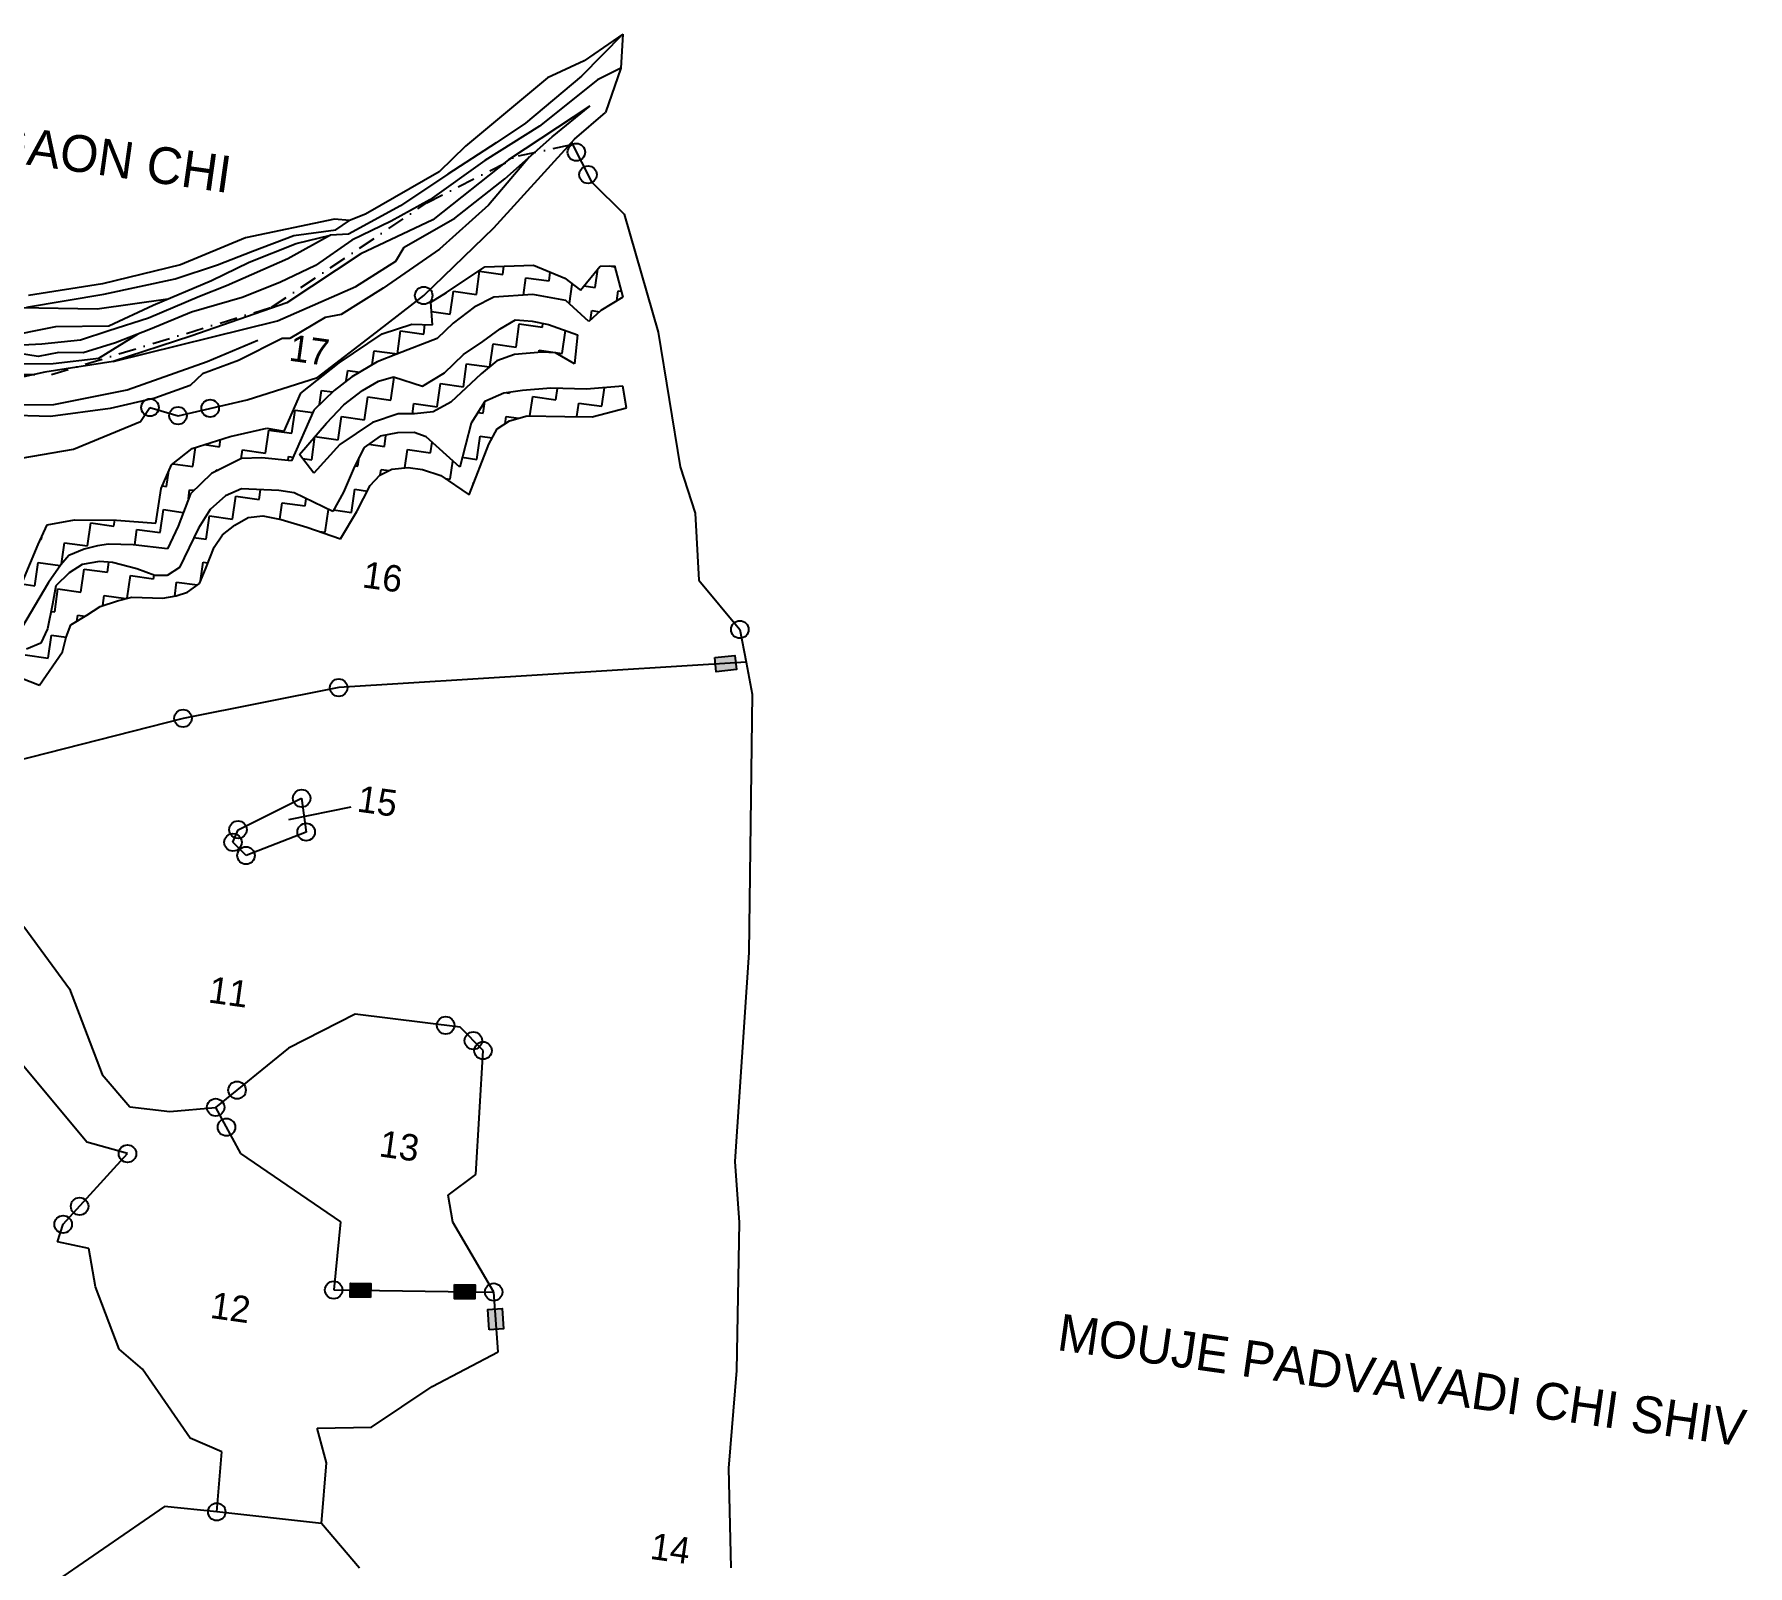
# Model space of a CAD drawing. Header units: metres. Extents: x 312279 to 315010, y 1911196 to 1914768.
# Drawn here: x 313641 to 314881, y 1913615 to 1914722 of the extents above; entities that cross this region are included whole.
import ezdxf

# ---------------------------------------------------------------- set-up
doc = ezdxf.new("R2010")
doc.units = ezdxf.units.M
doc.linetypes.add('DASHDOT', pattern=[25.4, 12.7, -6.35, 0, -6.35])
for name, color, linetype in [('LINE_WATER', 4, 'Continuous'), ('OFF', 1, 'Continuous'), ('POLY_HATCH', 12, 'Continuous'), ('POLY_PARCEL', 6, 'Continuous'), ('POLY_WATER', 4, 'Continuous'), ('TEXT_MAPOUT', 7, 'Continuous'), ('TEXT_PARCEL', 7, 'Continuous'), ('V_BOUND_LINE', 7, 'Continuous'), ('V_BOUND_STREAM_LINE', 7, 'DASHDOT')]:
    doc.layers.add(name, color=color, linetype=linetype)
doc.styles.add('TEXT_MAP', font='')
doc.styles.get('TEXT_MAP').set_extended_font_data('Kruti Dev 050')
doc.dimstyles.get("Standard").update_dxf_attribs({"dimtxt": 0.18, "dimasz": 0.18, "dimexe": 0.18, "dimexo": 0.0625, "dimgap": 0.09, "dimtad": 0, "dimtih": 1, "dimtoh": 1, "dimdec": 4, "dimzin": 0, "dimdsep": 46, "dimtxsty": 'Standard', "dimcen": 0.09, "dimadec": 0, "dimazin": 0, "dimtfac": 1, "dimtdec": 4, "dimtofl": 0, "dimtmove": 0, "dimatfit": 3, "dimfxl": 1, "dimtolj": 1, "dimtzin": 0, "dimarcsym": 0})

msp = doc.modelspace()

# ---------------------------------------------------------------- hatches: boundary and pattern name
for points in [[(314149.1, 1914262.9), (314148.1, 1914273), (314133.4, 1914271.5), (314134.4, 1914261.3)], [(313870, 1913819.2), (313869.8, 1913809), (313884.6, 1913808.8), (313884.8, 1913819)], [(313960, 1913807.8), (313960.1, 1913818.1), (313945.3, 1913818.3), (313945.2, 1913808)], [(313979.6, 1913801), (313969.4, 1913800.3), (313970.4, 1913785.5), (313980.6, 1913786.2)]]:
    msp.add_hatch(color=256).paths.add_polyline_path(points)

# ---------------------------------------------------------------- linework, layer by layer
for points in [[(314133.4, 1914271.5), (314148.1, 1914273), (314149.1, 1914262.9), (314134.4, 1914261.3)], [(313884.6, 1913808.8), (313869.8, 1913809), (313870, 1913819.2), (313884.8, 1913819)], [(313945.3, 1913818.3), (313960.1, 1913818.1), (313960, 1913807.8), (313945.2, 1913808)], [(313970.4, 1913785.5), (313969.4, 1913800.3), (313979.6, 1913801), (313980.6, 1913786.2)]]:
    msp.add_lwpolyline(points, close=True)
for centre in [(314033.4, 1914636.9), (314041.8, 1914620.7), (313923, 1914533.3), (313725, 1914452.3), (313745.3, 1914446.4), (313768.5, 1914451.7), (314151.6, 1914291.8), (313861.5, 1914249.8), (313748.9, 1914227.6), (313834.7, 1914169.8), (313788.7, 1914147.1), (313838, 1914145.4), (313785, 1914138), (313794.5, 1914128.4), (313938.8, 1914005.6), (313958.9, 1913994.6), (313965.9, 1913987.4), (313788, 1913958.8), (313772.5, 1913946.3), (313780.3, 1913932), (313708.7, 1913912.9), (313674.1, 1913874.8), (313662.2, 1913861.8), (313857.9, 1913814.3), (313973.6, 1913812.8), (313773.3, 1913653.9)]:
    msp.add_circle(centre, 6.33)
at = {"layer": 'LINE_WATER'}
for p, q in [((314066.9, 1914722.2), (314037, 1914691.9)), ((314065.6, 1914697.7), (314048.6, 1914689.3)), ((314037, 1914691.9), (313996.5, 1914657.8)), ((314048.6, 1914689.3), (314006.6, 1914655.8)), ((314043.1, 1914670.2), (313984.2, 1914631.4)), ((314015.8, 1914648), (314043.1, 1914670.2)), ((313996.5, 1914657.8), (313975.3, 1914643.6)), ((314006.6, 1914655.8), (313967.2, 1914630.8)), ((313981.6, 1914617.6), (314015.8, 1914648)), ((313975.3, 1914643.6), (313940.4, 1914620.9)), ((313999.5, 1914633.5), (313969.9, 1914598.6)), ((313940.4, 1914620.9), (313906.3, 1914598.1)), ((313967.2, 1914630.8), (313927.3, 1914602.5)), ((313984.2, 1914631.4), (313929.6, 1914588.1)), ((313945.5, 1914589.1), (313981.6, 1914617.6)), ((313906.3, 1914598.1), (313868.5, 1914577.6)), ((313927.3, 1914602.5), (313899.4, 1914587)), ((313969.9, 1914598.6), (313934.5, 1914566.9)), ((313859.5, 1914580.8), (313869.2, 1914587.6)), ((313899.4, 1914587), (313871.1, 1914573.2)), ((313929.6, 1914588.1), (313877.6, 1914563.4)), ((313908.9, 1914568.2), (313945.5, 1914589.1)), ((313796.8, 1914557.4), (313830.7, 1914570.8)), ((313799.1, 1914565.3), (313829, 1914576.7)), ((313855.6, 1914576.8), (313824.6, 1914559.8)), ((313829, 1914576.7), (313859.5, 1914580.8)), ((313830.7, 1914570.8), (313855.6, 1914576.8)), ((313871.1, 1914573.2), (313844.6, 1914555)), ((313868.5, 1914577.6), (313855.6, 1914576.8)), ((313773.9, 1914555.5), (313799.1, 1914565.3)), ((313824.6, 1914559.8), (313780.3, 1914540.3)), ((313877.6, 1914563.4), (313824.1, 1914527.9)), ((313934.5, 1914566.9), (313893.7, 1914538.7)), ((313902.9, 1914558.1), (313908.9, 1914568.2)), ((313743.2, 1914545.4), (313773.9, 1914555.5)), ((313769.4, 1914544.1), (313796.8, 1914557.4)), ((313844.6, 1914555), (313819, 1914542.6)), ((313874, 1914539.9), (313902.9, 1914558.1)), ((313635.7, 1914524.9), (313691.6, 1914534.2)), ((313691.6, 1914534.2), (313743.2, 1914545.4)), ((313727.3, 1914526.2), (313769.4, 1914544.1)), ((313780.3, 1914540.3), (313760.7, 1914532.5)), ((313819, 1914542.6), (313791.7, 1914531.8)), ((313817.2, 1914514.9), (313874, 1914539.9)), ((313893.7, 1914538.7), (313863.3, 1914519.5)), ((313686.7, 1914523.4), (313630.7, 1914524.4)), ((313737.8, 1914530.7), (313686.7, 1914523.4)), ((313695.3, 1914511.3), (313727.3, 1914526.2)), ((313760.7, 1914532.5), (313723.9, 1914517)), ((313755, 1914521.3), (313725.3, 1914508.9)), ((313824.1, 1914527.9), (313754.5, 1914504)), ((313791.7, 1914531.8), (313755, 1914521.3)), ((313617.3, 1914503), (313656.8, 1914510.9)), ((313656.8, 1914510.9), (313695.3, 1914511.3)), ((313723.9, 1914517), (313695.2, 1914507.7)), ((313698.3, 1914485.6), (313817.2, 1914514.9)), ((313725.3, 1914508.9), (313700, 1914499.1)), ((313851.8, 1914517.5), (313826.1, 1914502.3)), ((313863.3, 1914519.5), (313851.8, 1914517.5)), ((313646.8, 1914498.1), (313605.2, 1914495.9)), ((313674.8, 1914500.9), (313646.8, 1914498.1)), ((313695.2, 1914507.7), (313674.8, 1914500.9)), ((313700, 1914499.1), (313676.7, 1914491.8)), ((313688.1, 1914488.1), (313716.5, 1914505.5)), ((313754.5, 1914504), (313698.3, 1914485.6)), ((313766.3, 1914485.6), (313803.1, 1914500.9)), ((313820.6, 1914502.3), (313789.1, 1914486.4)), ((313826.1, 1914502.3), (313820.6, 1914502.3)), ((313619.2, 1914484), (313655.1, 1914484.1)), ((313644.1, 1914489.1), (313629.1, 1914491.7)), ((313659.2, 1914492.2), (313644.1, 1914489.1)), ((313698.3, 1914485.6), (313649, 1914477.9)), ((313655.1, 1914484.1), (313688.1, 1914488.1)), ((313676.7, 1914491.8), (313659.2, 1914492.2)), ((313708.5, 1914465.1), (313766.3, 1914485.6)), ((313789.1, 1914486.4), (313762.9, 1914476.6)), ((313649, 1914477.9), (313609.4, 1914469.1)), ((313762.9, 1914476.6), (313754, 1914468.3)), ((313655.5, 1914454.6), (313708.5, 1914465.1)), ((313728.5, 1914459.1), (313696.3, 1914451.5)), ((313754, 1914468.3), (313728.5, 1914459.1)), ((313565.9, 1914453.7), (313655.5, 1914454.6)), ((313653, 1914445.7), (313620.1, 1914446.7)), ((313696.3, 1914451.5), (313653, 1914445.7))]:
    msp.add_line(p, q, dxfattribs=at)
at = {"layer": 'OFF'}
for p, q in [((314066.9, 1914722.2), (314065.6, 1914697.7)), ((314065.6, 1914697.7), (314054.5, 1914665.7))]:
    msp.add_line(p, q, dxfattribs=at)
at = {"layer": 'POLY_HATCH'}
for p, q in [((313939.4, 1914535.5), (313967.1, 1914554.1)), ((313967.1, 1914554.1), (314002.4, 1914555.2)), ((314002.4, 1914555.2), (314025.1, 1914545.9)), ((314025.1, 1914545.9), (314036.3, 1914537.2)), ((314036.3, 1914537.2), (314050.6, 1914554.4)), ((314050.6, 1914554.4), (314061, 1914554.8)), ((314061, 1914554.8), (314067, 1914532.1)), ((313928.1, 1914528.4), (313939.4, 1914535.5)), ((314001.9, 1914534.1), (313973.7, 1914532.1)), ((314025.8, 1914529.7), (314001.9, 1914534.1)), ((313929.3, 1914512.2), (313928.1, 1914528.4)), ((313959.5, 1914524.8), (313944.2, 1914513.3)), ((313973.7, 1914532.1), (313959.5, 1914524.8)), ((314042.3, 1914514.5), (314025.8, 1914529.7)), ((314051.1, 1914522.4), (314042.3, 1914514.5)), ((314067, 1914532.1), (314051.1, 1914522.4)), ((313893, 1914505.7), (313914.3, 1914512.5)), ((313914.3, 1914512.5), (313929.3, 1914512.2)), ((313944.2, 1914513.3), (313932.8, 1914502.3)), ((313965.7, 1914500.1), (313978.3, 1914509.3)), ((313978.3, 1914509.3), (313989.3, 1914515.7)), ((313989.3, 1914515.7), (314001.4, 1914514.8)), ((314001.4, 1914514.8), (314013.3, 1914512.3)), ((314013.3, 1914512.3), (314034.1, 1914504.8)), ((313861.8, 1914484.5), (313893, 1914505.7)), ((313932.8, 1914502.3), (313903.9, 1914491.1)), ((313951.7, 1914490.7), (313965.7, 1914500.1)), ((314034.1, 1914504.8), (314032, 1914484)), ((313834.1, 1914462.8), (313861.8, 1914484.5)), ((313889.4, 1914485.4), (313870.9, 1914474.4)), ((313903.9, 1914491.1), (313889.4, 1914485.4)), ((313938.1, 1914477.5), (313951.7, 1914490.7)), ((313975.9, 1914486.1), (313964.5, 1914476.7)), ((313988.7, 1914490.6), (313975.9, 1914486.1)), ((314008.4, 1914492.4), (313988.7, 1914490.6)), ((314018.4, 1914491.8), (314008.4, 1914492.4)), ((314032, 1914484), (314018.4, 1914491.8)), ((313870.9, 1914474.4), (313858.1, 1914464.7)), ((313890.2, 1914471.4), (313901.2, 1914474.5)), ((313901.2, 1914474.5), (313922.1, 1914467.7)), ((313922.1, 1914467.7), (313938.1, 1914477.5)), ((313964.5, 1914476.7), (313942.7, 1914456.2)), ((313822.1, 1914435.3), (313834.1, 1914462.8)), ((313858.1, 1914464.7), (313843.5, 1914450.4)), ((313865.1, 1914454.3), (313878.7, 1914464.6)), ((313878.7, 1914464.6), (313890.2, 1914471.4)), ((313981, 1914462.6), (313967.1, 1914456.6)), ((313994.3, 1914464.5), (313981, 1914462.6)), ((314014.8, 1914466.3), (313994.3, 1914464.5)), ((314040.8, 1914465.5), (314014.8, 1914466.3)), ((314067.1, 1914467.7), (314040.8, 1914465.5)), ((314069.7, 1914452.2), (314067.1, 1914467.7)), ((313843.5, 1914450.4), (313827.4, 1914413.8)), ((313852.7, 1914440.9), (313865.1, 1914454.3)), ((313904.4, 1914447.7), (313885.9, 1914441.5)), ((313916.2, 1914447.8), (313904.4, 1914447.7)), ((313929.9, 1914449.2), (313916.2, 1914447.8)), ((313942.7, 1914456.2), (313929.9, 1914449.2)), ((313967.1, 1914456.6), (313957.4, 1914441.1)), ((314044.8, 1914445.6), (314069.7, 1914452.2)), ((313783, 1914431.3), (313809.4, 1914437.3)), ((313809.4, 1914437.3), (313822.1, 1914435.3)), ((313833.1, 1914418.4), (313852.7, 1914440.9)), ((313885.9, 1914441.5), (313862.2, 1914425.5)), ((313916, 1914434.3), (313904.1, 1914433.9)), ((313924.8, 1914431), (313916, 1914434.3)), ((313957.4, 1914441.1), (313949, 1914409.1)), ((313970, 1914425.8), (313976.2, 1914436.8)), ((313976.2, 1914436.8), (313985, 1914442.7)), ((313985, 1914442.7), (313997.7, 1914446.3)), ((313997.7, 1914446.3), (314025, 1914445.9)), ((314025, 1914445.9), (314044.8, 1914445.6)), ((313740.5, 1914410.9), (313755.6, 1914422.7)), ((313755.6, 1914422.7), (313783, 1914431.3)), ((313862.2, 1914425.5), (313843.4, 1914404.8)), ((313879.9, 1914423.4), (313873, 1914409.7)), ((313891.6, 1914431.5), (313879.9, 1914423.4)), ((313904.1, 1914433.9), (313891.6, 1914431.5)), ((313949, 1914409.1), (313924.8, 1914431)), ((313955.8, 1914389.3), (313970, 1914425.8)), ((313733.1, 1914393.7), (313740.5, 1914410.9)), ((313791.1, 1914415.4), (313769.4, 1914404.7)), ((313806, 1914416), (313791.1, 1914415.4)), ((313827.4, 1914413.8), (313806, 1914416)), ((313843.4, 1914404.8), (313833.1, 1914418.4)), ((313873, 1914409.7), (313864.9, 1914391.1)), ((313769.4, 1914404.7), (313754.2, 1914389.9)), ((313884.3, 1914396), (313891.3, 1914403.4)), ((313891.3, 1914403.4), (313899.8, 1914407.7)), ((313899.8, 1914407.7), (313911.8, 1914409)), ((313911.8, 1914409), (313922.1, 1914407.5)), ((313922.1, 1914407.5), (313935.4, 1914403.1)), ((313935.4, 1914403.1), (313955.8, 1914389.3)), ((313729.3, 1914368.7), (313733.1, 1914393.7)), ((313754.2, 1914389.9), (313745.4, 1914366.6)), ((313779.7, 1914388.4), (313768.6, 1914378.6)), ((313791.3, 1914393.5), (313779.7, 1914388.4)), ((313818.1, 1914392.3), (313791.3, 1914393.5)), ((313829.2, 1914390.7), (313818.1, 1914392.3)), ((313857.2, 1914377.1), (313829.2, 1914390.7)), ((313864.9, 1914391.1), (313857.2, 1914377.1)), ((313874.5, 1914377.2), (313884.3, 1914396)), ((313768.6, 1914378.6), (313760, 1914365.1)), ((313786.4, 1914367.3), (313796, 1914372.7)), ((313796, 1914372.7), (313806.7, 1914374.1)), ((313806.7, 1914374.1), (313819.8, 1914371.4)), ((313862.9, 1914357.4), (313874.5, 1914377.2)), ((313644.2, 1914353.2), (313650.7, 1914367.4)), ((313650.7, 1914367.4), (313670.5, 1914371.2)), ((313670.5, 1914371.2), (313700.8, 1914370.9)), ((313700.8, 1914370.9), (313729.3, 1914368.7)), ((313745.4, 1914366.6), (313737.6, 1914350.2)), ((313760, 1914365.1), (313746.3, 1914336.7)), ((313771.5, 1914351.3), (313777.4, 1914360.2)), ((313777.4, 1914360.2), (313786.4, 1914367.3)), ((313819.8, 1914371.4), (313838.4, 1914365.9)), ((313838.4, 1914365.9), (313862.9, 1914357.4)), ((313626.3, 1914310.7), (313644.2, 1914353.2)), ((313677.4, 1914349.9), (313666.4, 1914345.4)), ((313687, 1914352.4), (313677.4, 1914349.9)), ((313694.9, 1914353.5), (313687, 1914352.4)), ((313712.9, 1914353.1), (313694.9, 1914353.5)), ((313737.6, 1914350.2), (313712.9, 1914353.1)), ((313765.1, 1914335.4), (313771.5, 1914351.3)), ((313660.5, 1914338.6), (313651.6, 1914325.7)), ((313666.4, 1914345.4), (313660.5, 1914338.6)), ((313675.9, 1914338.7), (313666.6, 1914332.8)), ((313688.4, 1914341.1), (313675.9, 1914338.7)), ((313698, 1914340.2), (313688.4, 1914341.1)), ((313715.4, 1914335.6), (313698, 1914340.2)), ((313728.6, 1914330.8), (313715.4, 1914335.6)), ((313746.3, 1914336.7), (313737.5, 1914330.8)), ((313760.7, 1914325.1), (313765.1, 1914335.4)), ((313651.6, 1914325.7), (313632.2, 1914292.8)), ((313656.9, 1914323.3), (313654.6, 1914310.1)), ((313666.6, 1914332.8), (313656.9, 1914323.3)), ((313737.5, 1914330.8), (313728.6, 1914330.8)), ((313752.2, 1914318.7), (313760.7, 1914325.1)), ((313689, 1914308.5), (313701.4, 1914312.6)), ((313701.4, 1914312.6), (313711.8, 1914315.3)), ((313711.8, 1914315.3), (313734.4, 1914314.5)), ((313734.4, 1914314.5), (313743.9, 1914316.1)), ((313743.9, 1914316.1), (313752.2, 1914318.7)), ((313654.6, 1914310.1), (313650.8, 1914292.2)), ((313667.7, 1914295.1), (313679.3, 1914302.3)), ((313679.3, 1914302.3), (313689, 1914308.5)), ((313650.8, 1914292.2), (313646, 1914281.9)), ((313661.7, 1914275.7), (313664.4, 1914286.3)), ((313664.4, 1914286.3), (313667.7, 1914295.1)), ((313646, 1914281.9), (313635.7, 1914277.5)), ((313645.2, 1914251.5), (313661.7, 1914275.7)), ((313608.1, 1914266), (313645.2, 1914251.5))]:
    msp.add_line(p, q, dxfattribs=at)
at = {"layer": 'POLY_HATCH', "linetype": 'Continuous'}
for p, q in [((313961.1, 1914534.1), (313963.4, 1914550.8)), ((313963.4, 1914550.8), (313980.1, 1914548.5)), ((313980.1, 1914548.5), (313981, 1914554.5)), ((313995.1, 1914533.6), (313996.9, 1914546.1)), ((313996.9, 1914546.1), (314013.6, 1914543.8)), ((314013.6, 1914543.8), (314014.5, 1914550.2)), ((314047, 1914539.1), (314048.8, 1914552.3)), ((314057.2, 1914554.7), (314061.1, 1914554.1)), ((313942, 1914519.8), (313944.4, 1914536.5)), ((313944.4, 1914536.5), (313961.1, 1914534.1)), ((314028.3, 1914527.4), (314030.3, 1914541.4)), ((314030.3, 1914541.4), (314031, 1914541.3)), ((314038.8, 1914540.2), (314047, 1914539.1)), ((314062.7, 1914529.5), (314063.7, 1914536.7)), ((314063.7, 1914536.7), (314065.8, 1914536.4)), ((313928.6, 1914521.7), (313942, 1914519.8)), ((314043.7, 1914515.7), (314044.6, 1914522.4)), ((314044.6, 1914522.4), (314050.2, 1914521.6)), ((313923, 1914505.4), (313923.9, 1914512.3)), ((313989.8, 1914496), (313992.1, 1914512.7)), ((313992.1, 1914512.7), (314008.9, 1914510.4)), ((314008.9, 1914510.4), (314009.2, 1914513.2)), ((313903.9, 1914491.1), (313906.2, 1914507.8)), ((313906.2, 1914507.8), (313923, 1914505.4)), ((313970.8, 1914481.8), (313973.1, 1914498.4)), ((313973.1, 1914498.4), (313989.8, 1914496)), ((314023.2, 1914491.3), (314025.5, 1914507.9)), ((313885.7, 1914483.2), (313887.2, 1914493.4)), ((313887.2, 1914493.4), (313903.9, 1914491.1)), ((313951.7, 1914467.3), (313954, 1914484)), ((313954, 1914484), (313970.6, 1914481.7)), ((314006.3, 1914492.2), (314006.5, 1914493.7)), ((314006.5, 1914493.7), (314023.2, 1914491.3)), ((313867, 1914471.5), (313868.1, 1914479.1)), ((313868.1, 1914479.1), (313876.7, 1914477.9)), ((313899.2, 1914457.7), (313901.5, 1914474.3)), ((313847.6, 1914454.4), (313849.1, 1914464.7)), ((313849.1, 1914464.7), (313856.9, 1914463.6)), ((313880.1, 1914443.3), (313882.5, 1914460)), ((313882.5, 1914460), (313899.2, 1914457.7)), ((313932.6, 1914452.9), (313935, 1914469.7)), ((313935, 1914469.7), (313951.7, 1914467.3)), ((313983, 1914462.9), (313985.1, 1914462.6)), ((313985.1, 1914462.6), (313985.2, 1914463.2)), ((313999.8, 1914446.3), (314001.8, 1914460.2)), ((314001.8, 1914460.2), (314018.5, 1914457.9)), ((314018.5, 1914457.9), (314019.7, 1914466.1)), ((314051.9, 1914453.2), (314053.8, 1914466.6)), ((313827.6, 1914433.7), (313830, 1914450.4)), ((313830, 1914450.4), (313842.7, 1914448.6)), ((313914.8, 1914447.8), (313915.9, 1914455.3)), ((313915.9, 1914455.3), (313932.6, 1914452.9)), ((313962.2, 1914448.8), (313966, 1914448.2)), ((313966, 1914448.2), (313967.2, 1914456.6)), ((314033.8, 1914445.7), (314035.2, 1914455.5)), ((314035.2, 1914455.5), (314051.9, 1914453.2)), ((313808.6, 1914419.3), (313810.9, 1914436)), ((313810.9, 1914436), (313827.6, 1914433.7)), ((313861.1, 1914428.9), (313863.4, 1914445.7)), ((313863.4, 1914445.7), (313880.1, 1914443.3)), ((313982, 1914440.6), (313982.7, 1914445.9)), ((313982.7, 1914445.9), (313991.8, 1914444.6)), ((313756.1, 1914409.6), (313758, 1914423.5)), ((313764.5, 1914425.5), (313775.2, 1914424)), ((313775.2, 1914424), (313775.9, 1914429.1)), ((313842, 1914414.6), (313844.3, 1914431.3)), ((313844.3, 1914431.3), (313861.1, 1914428.9)), ((313883.4, 1914425.8), (313894.5, 1914424.2)), ((313894.5, 1914424.2), (313895.6, 1914432.2)), ((313909.3, 1914408.7), (313911.2, 1914421.9)), ((313911.2, 1914421.9), (313927.9, 1914419.5)), ((313927.9, 1914419.5), (313929, 1914427.2)), ((313961.3, 1914414.8), (313963.7, 1914431.5)), ((313963.7, 1914431.5), (313972.5, 1914430.3)), ((313741.5, 1914411.7), (313756.1, 1914409.6)), ((313791, 1914415.3), (313791.9, 1914421.7)), ((313791.9, 1914421.7), (313808.6, 1914419.3)), ((313824.9, 1914414.1), (313825.3, 1914416.9)), ((313825.3, 1914416.9), (313828.5, 1914416.5)), ((313835.3, 1914415.5), (313842, 1914414.6)), ((313873.2, 1914410.2), (313875.4, 1914409.9)), ((313875.4, 1914409.9), (313876.3, 1914416.3)), ((313942.2, 1914400.5), (313944.1, 1914413.5)), ((313950.9, 1914416.3), (313961.3, 1914414.8)), ((313737, 1914395.3), (313738.6, 1914406.6)), ((313772.7, 1914406.4), (313772.8, 1914407.3)), ((313772.8, 1914407.3), (313774.2, 1914407.1)), ((313891.6, 1914403.6), (313892.1, 1914407.5)), ((313892.1, 1914407.5), (313897.9, 1914406.7)), ((313938.5, 1914401), (313942.2, 1914400.5)), ((313958.8, 1914397.2), (313959, 1914398.1)), ((313959, 1914398.1), (313959.2, 1914398.1)), ((313733.9, 1914395.7), (313737, 1914395.3)), ((313752.8, 1914386.3), (313753.7, 1914392.9)), ((313753.7, 1914392.9), (313756.8, 1914392.5)), ((313784.8, 1914371.5), (313787.2, 1914388.2)), ((313787.2, 1914388.2), (313803.9, 1914385.9)), ((313803.9, 1914385.9), (313804.9, 1914392.9)), ((313837.3, 1914381.2), (313838, 1914386.4)), ((313870.7, 1914376.5), (313873.1, 1914393.2)), ((313873.1, 1914393.2), (313882.2, 1914391.9)), ((313732.3, 1914361.9), (313734.7, 1914378.6)), ((313734.7, 1914378.6), (313749.1, 1914376.5)), ((313765.7, 1914357.2), (313768.1, 1914373.9)), ((313768.1, 1914373.9), (313784.8, 1914371.5)), ((313818.9, 1914371.6), (313820.6, 1914383.5)), ((313820.6, 1914383.5), (313837.3, 1914381.2)), ((313851.6, 1914362.1), (313854, 1914378.6)), ((313857.8, 1914378.3), (313870.7, 1914376.5)), ((313679.8, 1914352.2), (313682.2, 1914368.9)), ((313682.2, 1914368.9), (313698.9, 1914366.6)), ((313698.9, 1914366.6), (313699.5, 1914370.9)), ((313714, 1914353), (313715.6, 1914364.2)), ((313715.6, 1914364.2), (313732.3, 1914361.9)), ((313847.7, 1914362.7), (313851.6, 1914362.1)), ((313645.9, 1914357), (313646.4, 1914356.9)), ((313646.4, 1914356.9), (313646.7, 1914358.6)), ((313661, 1914339.2), (313663.1, 1914354.6)), ((313663.1, 1914354.6), (313679.8, 1914352.2)), ((313756.7, 1914358.4), (313765.7, 1914357.2)), ((313641.7, 1914323.5), (313644.1, 1914340.2)), ((313644.1, 1914340.2), (313660.1, 1914338)), ((313675.1, 1914318.8), (313677.5, 1914335.5)), ((313677.5, 1914335.5), (313694.2, 1914333.2)), ((313694.2, 1914333.2), (313695.2, 1914340.5)), ((313761.5, 1914326.9), (313763.4, 1914340.5)), ((313763.4, 1914340.5), (313766.9, 1914340)), ((313632.3, 1914324.8), (313641.7, 1914323.5)), ((313708.6, 1914314.5), (313710.9, 1914330.8)), ((313710.9, 1914330.8), (313727.6, 1914328.5)), ((313727.6, 1914328.5), (313728, 1914331.1)), ((313742.9, 1914315.9), (313744.3, 1914326.1)), ((313744.3, 1914326.1), (313759.3, 1914324)), ((313656.1, 1914304.5), (313658.4, 1914321.2)), ((313658.4, 1914321.2), (313675.1, 1914318.8)), ((313690.8, 1914309.1), (313691.8, 1914316.5)), ((313691.8, 1914316.5), (313707.6, 1914314.2)), ((313653.5, 1914304.8), (313656.1, 1914304.5)), ((313672.2, 1914297.8), (313672.8, 1914302.1)), ((313672.8, 1914302.1), (313677.9, 1914301.4)), ((313651.4, 1914271), (313653.7, 1914287.7)), ((313653.7, 1914287.7), (313664.4, 1914286.2)), ((313634.7, 1914273.4), (313651.4, 1914271))]:
    msp.add_line(p, q, dxfattribs=at)
at = {"layer": 'POLY_PARCEL'}
for p, q in [((314156.2, 1914268.1), (313861.5, 1914249.8)), ((313861.5, 1914249.8), (313748.9, 1914227.6)), ((313748.9, 1914227.6), (313557.4, 1914178.6)), ((313788.7, 1914147.1), (313834.7, 1914169.8)), ((313834.7, 1914169.8), (313838, 1914145.4)), ((313785, 1914138), (313788.7, 1914147.1)), ((313794.5, 1914128.4), (313785, 1914138)), ((313838, 1914145.4), (313794.5, 1914128.4)), ((313633.7, 1914077.2), (313666.8, 1914032.1)), ((313666.8, 1914032.1), (313690.5, 1913970.1)), ((313873.5, 1914013.8), (313825.2, 1913989.1)), ((313949.4, 1914004.3), (313873.5, 1914013.8)), ((313965.9, 1913987.4), (313949.4, 1914004.3)), ((313679.4, 1913921.2), (313621.8, 1913990.3)), ((313825.2, 1913989.1), (313772.5, 1913946.3)), ((313960.6, 1913897.9), (313965.9, 1913987.4)), ((313690.5, 1913970.1), (313710.4, 1913946.8)), ((313710.4, 1913946.8), (313739.4, 1913943.3)), ((313739.4, 1913943.3), (313772.5, 1913946.3)), ((313772.5, 1913946.3), (313790.5, 1913913)), ((313708.7, 1913912.9), (313679.4, 1913921.2)), ((313662.2, 1913861.8), (313708.7, 1913912.9)), ((313790.5, 1913913), (313862.7, 1913863.7)), ((313940.7, 1913882.9), (313960.6, 1913897.9)), ((313944.1, 1913863.3), (313940.7, 1913882.9)), ((313658.2, 1913849.2), (313662.2, 1913861.8)), ((313862.7, 1913863.7), (313857.9, 1913814.3)), ((313973.6, 1913812.8), (313944.1, 1913863.3)), ((313680.7, 1913844.2), (313658.2, 1913849.2)), ((313685.7, 1913816.7), (313680.7, 1913844.2)), ((313702.8, 1913771.5), (313685.7, 1913816.7)), ((313857.9, 1913814.3), (313973.6, 1913812.8)), ((313976.7, 1913769.6), (313973.6, 1913812.8)), ((313719.6, 1913757), (313702.8, 1913771.5)), ((313929.2, 1913744.5), (313976.7, 1913769.6)), ((313754, 1913707.1), (313719.6, 1913757)), ((313885.1, 1913715.1), (313929.2, 1913744.5)), ((313776.9, 1913697.2), (313754, 1913707.1)), ((313845.9, 1913714.5), (313885.1, 1913715.1)), ((313852.6, 1913689.4), (313845.9, 1913714.5)), ((313773.3, 1913653.9), (313776.9, 1913697.2)), ((313849, 1913645.4), (313852.6, 1913689.4))]:
    msp.add_line(p, q, dxfattribs=at)
at = {"layer": 'POLY_WATER'}
for p, q in [((314066.9, 1914722.2), (314038.9, 1914702.9)), ((314038.9, 1914702.9), (314012.4, 1914690.6)), ((314012.4, 1914690.6), (313953.1, 1914641.3)), ((314032.1, 1914646.3), (314054.5, 1914665.7)), ((314029.8, 1914643.8), (314032.1, 1914646.3)), ((313953.1, 1914641.3), (313934.1, 1914622.7)), ((313973.8, 1914582.2), (314029.8, 1914643.8)), ((313934.1, 1914622.7), (313880.8, 1914592)), ((313858.4, 1914588.5), (313794.2, 1914575)), ((313869.2, 1914587.6), (313858.4, 1914588.5)), ((313880.8, 1914592), (313869.2, 1914587.6)), ((313794.2, 1914575), (313747, 1914555.4)), ((313923, 1914533.3), (313973.8, 1914582.2)), ((313747, 1914555.4), (313690.6, 1914541.7)), ((313690.6, 1914541.7), (313637.1, 1914533.3)), ((313888.9, 1914506.7), (313923, 1914533.3)), ((313846.2, 1914474), (313888.9, 1914506.7)), ((313795.2, 1914457.9), (313846.2, 1914474)), ((313718.2, 1914442.1), (313725, 1914452.3)), ((313725, 1914452.3), (313745.3, 1914446.4)), ((313745.3, 1914446.4), (313795.2, 1914457.9)), ((313669.6, 1914422.3), (313718.2, 1914442.1)), ((313631.8, 1914415.7), (313669.6, 1914422.3))]:
    msp.add_line(p, q, dxfattribs=at)
at = {"layer": 'V_BOUND_LINE'}
for p, q in [((314029.8, 1914643.8), (314044.4, 1914615.5)), ((314044.4, 1914615.5), (314068, 1914592)), ((314068, 1914592), (314092.5, 1914506.9)), ((314092.5, 1914506.9), (314108.5, 1914409.5)), ((314108.5, 1914409.5), (314119.4, 1914375.9)), ((314119.4, 1914375.9), (314122, 1914327.5)), ((314122, 1914327.5), (314151.6, 1914291.8)), ((314151.6, 1914291.8), (314156.2, 1914268.1)), ((314156.2, 1914268.1), (314160.6, 1914245)), ((314160.6, 1914245), (314158.2, 1914058.2)), ((314158.2, 1914058.2), (314148, 1913907.3)), ((314148, 1913907.3), (314151.2, 1913863.1)), ((314151.2, 1913863.1), (314149.3, 1913756)), ((314149.3, 1913756), (314143.4, 1913685.6)), ((314143.4, 1913685.6), (314145.2, 1913613.5)), ((313735.6, 1913657.7), (313662, 1913607.2)), ((313773.3, 1913653.9), (313735.6, 1913657.7)), ((313849, 1913645.4), (313773.3, 1913653.9)), ((313876.6, 1913613.1), (313849, 1913645.4))]:
    msp.add_line(p, q, dxfattribs=at)
at = {"layer": 'V_BOUND_STREAM_LINE'}
for p, q in [((313925.3, 1914600.3), (313991.6, 1914634.2)), ((313991.6, 1914634.2), (314030.5, 1914642.5)), ((313813, 1914524.8), (313925.3, 1914600.3)), ((313653.8, 1914476.1), (313813, 1914524.8)), ((313501.6, 1914477.3), (313653.8, 1914476.1))]:
    msp.add_line(p, q, dxfattribs=at)

# ---------------------------------------------------------------- texts
at = {"layer": 'TEXT_MAPOUT', "ltscale": 10}
for s, p in [('MOUJE TAVSALGAON CHI ', (313339.8, 1914669.6)), ('MOUJE PADVAVADI CHI SHIV', (314380.3, 1913771))]:
    msp.add_text(s, height=26.573, rotation=351.9819, dxfattribs=at).set_placement(p)
at = {"layer": 'TEXT_PARCEL', "style": 'TEXT_MAP'}
for s, p in [('17', (313824.9, 1914486.3)), ('16', (313877.9, 1914322.4)), ('15', (313874.1, 1914160.3)), ('11', (313766.5, 1914022.3)), ('13', (313890, 1913911)), ('12', (313767.9, 1913794.2)), ('14', (314086, 1913620))]:
    msp.add_text(s, height=19.13, rotation=351.9819, dxfattribs=at).set_placement(p)

# ---------------------------------------------------------------- leaders
msp.add_leader([(313870.2, 1914163.3), (313825.2, 1914154.3)], dimstyle='Standard', override={"dimtxt": 2.5, "dimasz": 2.5, "dimexe": 1.25, "dimexo": 0.625, "dimgap": 0.625, "dimtad": 1, "dimtih": 0, "dimtoh": 0, "dimzin": 8, "dimcen": 2.5, "dimtofl": 1})

doc.saveas('drawing.dxf')
